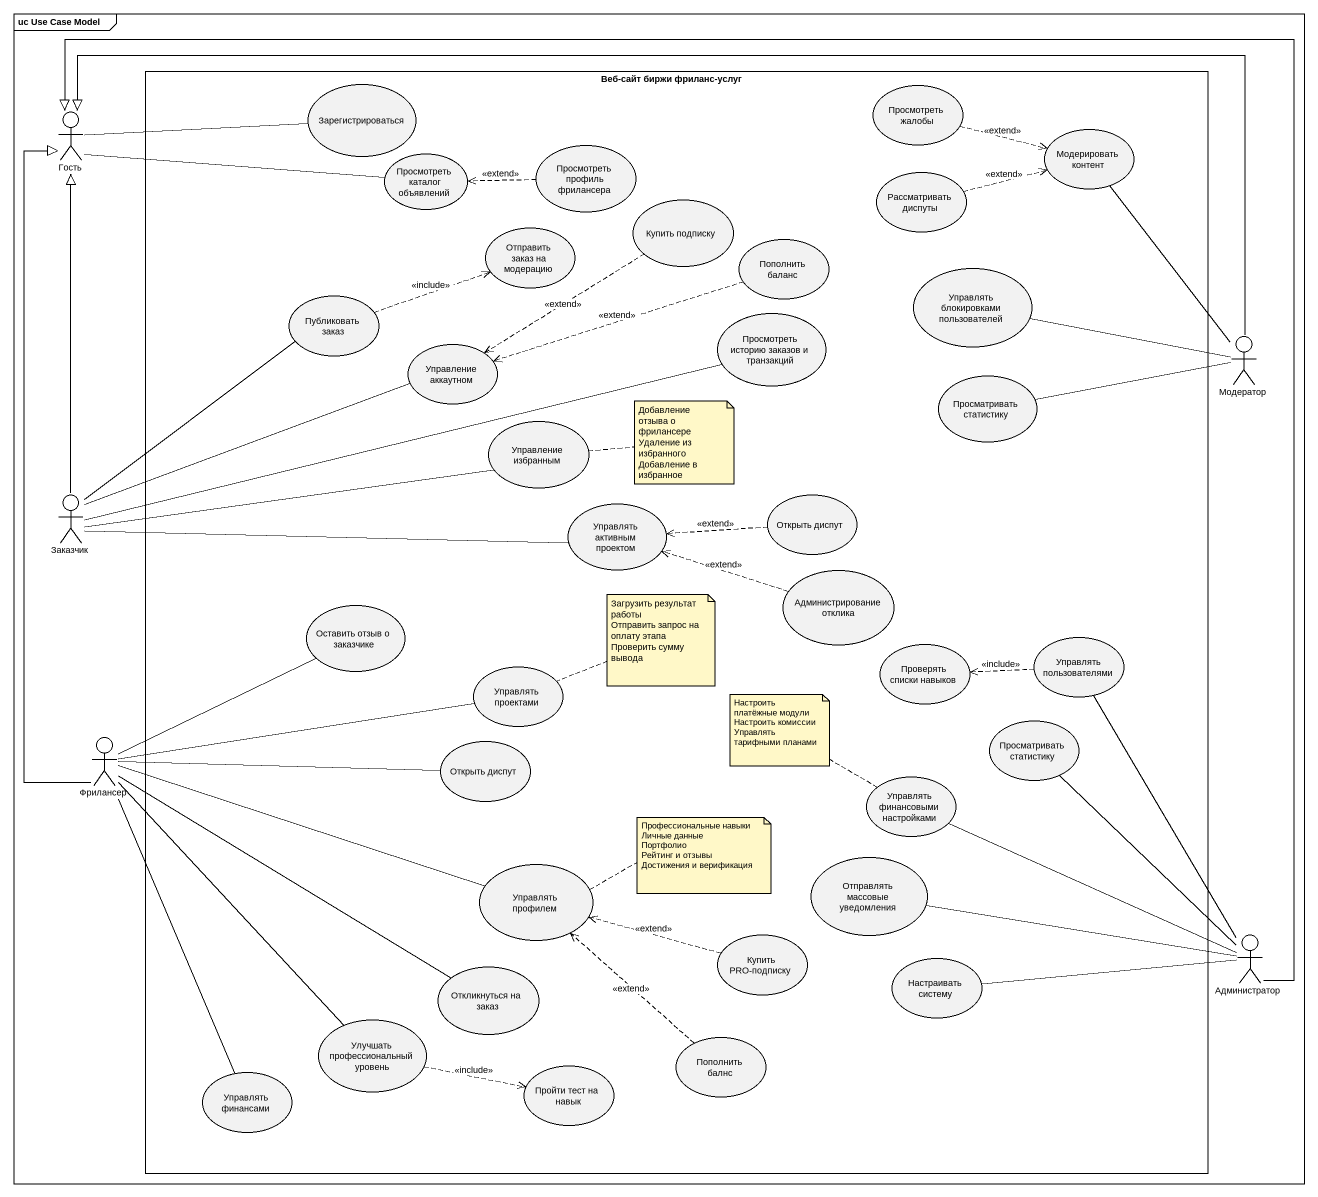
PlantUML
@startuml
mainframe uc Use Case Model
rectangle "Веб-сайт биржи фриланс-услуг" as Веб_сайт_биржи_фриланс_услуг {
  usecase Зарегистрироваться
  usecase "Просмотреть жалобы" as Просмотреть_жалобы
  usecase "Просмотреть каталог объявлений" as Просмотреть_каталог
  usecase "Просмотреть профиль фрилансера" as Просмотреть_профиль
  usecase "Модерировать контент" as Модерировать_контент
  usecase "Купить подписку" as Купить_подписку
  usecase "Рассматривать диспуты" as Рассматривать_диспуты
  usecase "Отправить заказ на модерацию" as Отправить_заказ_на_модерацию
  usecase "Пополнить баланс" as Пополнить_баланс
  usecase "Управлять блокировками пользователей" as Управлять_блокировками
  usecase "Публиковать заказ" as Публиковать_заказ
  usecase "Просмотреть историю заказов и транзакций" as Просмотреть_историю_заказов
  usecase "Управление аккаутном" as Управление_аккаутном
  usecase "Просматривать статистику" as Просматривать_статистику
  usecase "Управление избранным" as Управление_избранным
  usecase "Управлять активным проектом" as Управлять_активным_проектом
  usecase "Открыть диспут" as Открыть_диспут
  usecase "Администрирование отклика" as Администрирование_отклика
  usecase "Оставить отзыв о заказчике" as Оставить_отзыв_о_заказчике
  usecase "Управлять проектами" as Управлять_проектами
  usecase "Проверять списки навыков" as Проверять_списки_навыков
  usecase "Управлять пользователями" as Управлять_пользователями
  usecase "Открыть диспут" as Открыть_диспут_2
  usecase "Просматривать статистику" as Просматривать_статистику_2
  usecase "Управлять финансовыми настройками" as Управлять_финансовыми
  usecase "Отправлять массовые уведомления" as Отправлять_массовые
  usecase "Управлять профилем" as Управлять_профилем
  usecase "Купить PRO-подписку" as Купить_PRO_подписку
  usecase "Откликнуться на заказ" as Откликнуться_на_заказ
  usecase "Настраивать систему" as Настраивать_систему
  usecase "Улучшать профессиональный уровень" as Улучшать_профессиональный
  usecase "Пополнить балнс" as Пополнить_балнс
  usecase "Управлять финансами" as Управлять_финансами
  usecase "Пройти тест на навык" as Пройти_тест_на_навык
}
actor Гость
actor Модератор
actor Заказчик
actor Фрилансер
actor Администратор
Просмотреть_жалобы .right.> Модерировать_контент : <<extend>>
Гость -right- Зарегистрироваться
Гость -right- Просмотреть_каталог
Просмотреть_профиль .left.> Просмотреть_каталог : <<extend>>
Купить_подписку ..> Управление_аккаутном : <<extend>>
Рассматривать_диспуты .right.> Модерировать_контент : <<extend>>
Пополнить_баланс .left.> Управление_аккаутном : <<extend>>
Публиковать_заказ .right.> Отправить_заказ_на_модерацию : <<include>>
Модератор -left-|> Гость
Модератор -up- Модерировать_контент
Модератор -left- Управлять_блокировками
Модератор -left- Просматривать_статистику
Заказчик -up-|> Гость
Заказчик -up- Публиковать_заказ
Заказчик -right- Просмотреть_историю_заказов
Заказчик -right- Управление_аккаутном
Заказчик -right- Управление_избранным
Заказчик -right- Управлять_активным_проектом
Открыть_диспут .left.> Управлять_активным_проектом : <<extend>>
Администрирование_отклика .left.> Управлять_активным_проектом : <<extend>>
Управлять_пользователями .left.> Проверять_списки_навыков : <<include>>
Фрилансер -up-|> Гость
Фрилансер -right- Оставить_отзыв_о_заказчике
Фрилансер -right- Управлять_проектами
Фрилансер -right- Открыть_диспут_2
Фрилансер -right- Управлять_профилем
Фрилансер -right- Откликнуться_на_заказ
Фрилансер -- Улучшать_профессиональный
Фрилансер -- Управлять_финансами
Управлять_финансовыми -right- Администратор
Купить_PRO_подписку .left.> Управлять_профилем : <<extend>>
Администратор -up-|> Гость
Администратор -up- Управлять_пользователями
Администратор -up- Просматривать_статистику_2
Администратор -left- Отправлять_массовые
Настраивать_систему -right- Администратор
Улучшать_профессиональный .right.> Пройти_тест_на_навык : <<include>>
Пополнить_балнс .up.> Управлять_профилем : <<extend>>
note right of Управление_избранным
  Добавление отзыва о фрилансере
  Удаление из избранного
  Добавление в избранное
end note
note right of Управлять_проектами
  Загрузить результат работы
  Отправить запрос на оплату этапа
  Проверить сумму вывода
end note
note left of Управлять_финансовыми
  Настроить платёжные модули
  Настроить комиссии
  Управлять тарифными планами
end note
note right of Управлять_профилем
  Профессиональные навыки
  Личные данные
  Портфолио
  Рейтинг и отзывы
  Достижения и верификация
end note
@enduml
